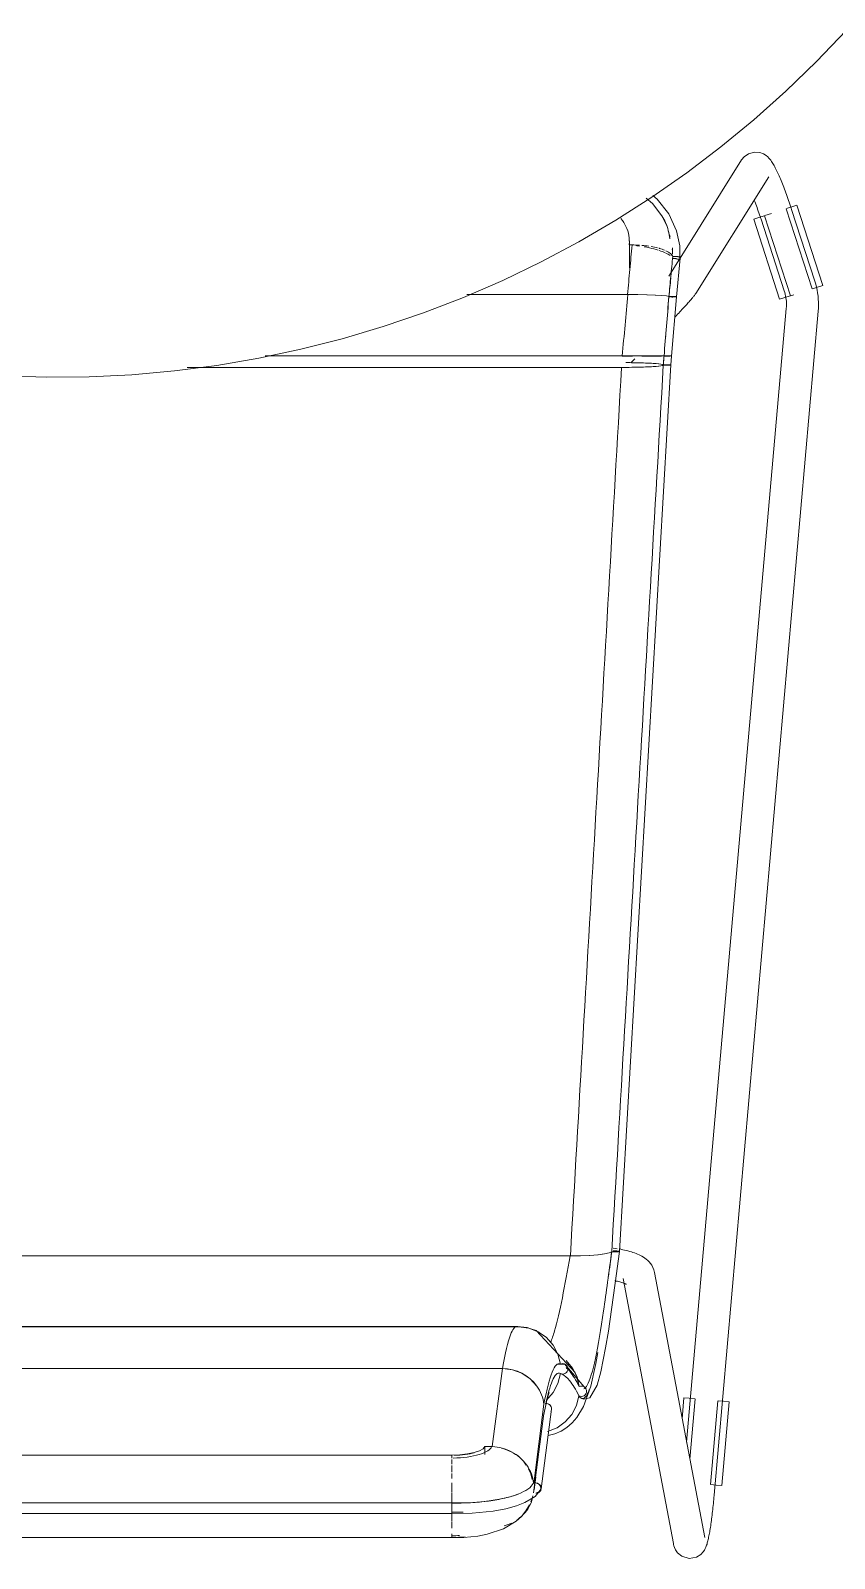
# Model space of a CAD drawing. Header units: millimetres. Extents: x 79795 to 317870, y -36033 to 97293.
# Drawn here: x 220544 to 220845, y 30910 to 31482 of the extents above; entities that cross this region are included whole.
import ezdxf

# ---------------------------------------------------------------- set-up
doc = ezdxf.new("R2010")
doc.units = ezdxf.units.MM
doc.header["$MEASUREMENT"] = 0
doc.layers.add('I-FURN', color=8, linetype='CONTINUOUS', lineweight=9)

msp = doc.modelspace()

# ---------------------------------------------------------------- linework, layer by layer
at = {"layer": 'I-FURN'}
for p, q in [((220837.99, 31470.03), (220849.03, 31481.61)), ((220826.5, 31458.9), (220837.99, 31470.03)), ((220814.57, 31448.24), (220826.5, 31458.9)), ((220802.22, 31438.07), (220814.57, 31448.24)), ((220789.48, 31428.39), (220802.22, 31438.07)), ((220809.97, 31433.16), (220786.94, 31396.4)), ((220810.86, 31434.29), (220809.97, 31433.16)), ((220810.86, 31434.29), (220812.59, 31435.51)), ((220812.59, 31435.51), (220814.82, 31436.1)), ((220814.82, 31436.1), (220816.8, 31435.92)), ((220816.8, 31435.92), (220818.18, 31435.4)), ((220818.18, 31435.4), (220819.09, 31434.84)), ((220819.09, 31434.84), (220819.72, 31434.32)), ((220819.72, 31434.32), (220820.18, 31433.85)), ((220820.18, 31433.85), (220820.55, 31433.43)), ((220820.55, 31433.43), (220820.86, 31433.02)), ((220820.86, 31433.02), (220821.14, 31432.63)), ((220821.14, 31432.63), (220821.4, 31432.25)), ((220821.4, 31432.25), (220821.64, 31431.85)), ((220821.64, 31431.85), (220821.88, 31431.45)), ((220821.88, 31431.45), (220822.11, 31431.04)), ((220776.36, 31419.24), (220789.48, 31428.39)), ((220792.83, 31383.21), (220820.14, 31426.79)), ((220822.11, 31431.04), (220822.34, 31430.62)), ((220822.34, 31430.62), (220822.56, 31430.18)), ((220822.56, 31430.18), (220822.79, 31429.72)), ((220822.79, 31429.72), (220823.02, 31429.25)), ((220823.02, 31429.25), (220823.26, 31428.76)), ((220823.26, 31428.76), (220823.49, 31428.25)), ((220823.49, 31428.25), (220823.73, 31427.72)), ((220823.73, 31427.72), (220823.97, 31427.18)), ((220823.97, 31427.18), (220824.21, 31426.61)), ((220824.21, 31426.61), (220824.46, 31426.03)), ((220824.46, 31426.03), (220824.7, 31425.44)), ((220824.7, 31425.44), (220824.95, 31424.83)), ((220776.72, 31419.79), (220778.34, 31418.49)), ((220824.95, 31424.83), (220825.2, 31424.2)), ((220825.2, 31424.2), (220825.46, 31423.56)), ((220825.46, 31423.56), (220825.71, 31422.91)), ((220825.71, 31422.91), (220825.96, 31422.24)), ((220825.96, 31422.24), (220826.22, 31421.57)), ((220826.22, 31421.57), (220826.47, 31420.88)), ((220826.47, 31420.88), (220826.73, 31420.18)), ((220826.73, 31420.18), (220826.98, 31419.47)), ((220762.88, 31410.62), (220776.36, 31419.24)), ((220774.26, 31418.79), (220776.61, 31416.83)), ((220776.61, 31416.83), (220780.11, 31412.25)), ((220778.34, 31418.49), (220782.68, 31412.96)), ((220814.77, 31417.91), (220815.01, 31417.29)), ((220815.01, 31417.29), (220815.24, 31416.65)), ((220815.24, 31416.65), (220815.48, 31416)), ((220815.48, 31416), (220815.71, 31415.35)), ((220815.71, 31415.35), (220815.95, 31414.68)), ((220815.95, 31414.68), (220816.18, 31414.01)), ((220816.18, 31414.01), (220816.42, 31413.33)), ((220826.61, 31414.89), (220836.3, 31384.88)), ((220826.73, 31414.93), (220828.7, 31415.57)), ((220826.98, 31419.47), (220827.24, 31418.76)), ((220827.24, 31418.76), (220827.49, 31418.03)), ((220827.49, 31418.03), (220827.74, 31417.31)), ((220827.74, 31417.31), (220827.99, 31416.57)), ((220827.99, 31416.57), (220828.23, 31415.84)), ((220828.23, 31415.84), (220828.48, 31415.1)), ((220828.48, 31415.1), (220828.63, 31414.64)), ((220837.34, 31387.83), (220828.63, 31414.64)), ((220828.7, 31415.57), (220830.65, 31416.2)), ((220830.65, 31416.2), (220840.34, 31386.19)), ((220749.07, 31402.54), (220762.88, 31410.62)), ((220780.11, 31412.25), (220782.02, 31408.57)), ((220782.68, 31412.96), (220785.58, 31406.65)), ((220814.5, 31410.98), (220816.45, 31411.61)), ((220814.5, 31410.98), (220824.19, 31380.97)), ((220816.42, 31413.33), (220816.65, 31412.64)), ((220816.45, 31411.61), (220818.42, 31412.25)), ((220816.65, 31412.64), (220816.88, 31411.95)), ((220816.88, 31411.95), (220817.11, 31411.26)), ((220817.11, 31411.26), (220817.22, 31410.93)), ((220817.22, 31410.93), (220825.93, 31384.12)), ((220828.23, 31382.28), (220818.54, 31412.29)), ((220821.12, 31413.12), (220818.64, 31412.32)), ((220734.95, 31395.02), (220749.07, 31402.54)), ((220767.94, 31392.81), (220767.94, 31402.57)), ((220785.58, 31406.65), (220786.8, 31401)), ((220767.89, 31401.32), (220768.93, 31401.32)), ((220786.8, 31401), (220786.88, 31395.54)), ((220720.53, 31388.07), (220734.95, 31395.02)), ((220786.7, 31396.03), (220782.66, 31389.58)), ((220785.58, 31381.94), (220787.01, 31396.43)), ((220705.86, 31381.71), (220720.53, 31388.07)), ((220838.39, 31385.56), (220836.42, 31384.92)), ((220837.36, 31387.78), (220837.34, 31387.83)), ((220837.68, 31386.69), (220837.36, 31387.78)), ((220837.97, 31385.58), (220837.68, 31386.69)), ((220838.21, 31384.46), (220837.97, 31385.58)), ((220840.34, 31386.19), (220838.39, 31385.56)), ((220690.94, 31375.93), (220705.86, 31381.71)), ((220767.23, 31382.77), (220707.12, 31382.77)), ((220707.12, 31382.77), (220767.23, 31382.77)), ((220771, 31382.75), (220767.23, 31382.77)), ((220767.35, 31382.77), (220771, 31382.75)), ((220774.53, 31382.67), (220771.09, 31382.75)), ((220771.09, 31382.74), (220774.53, 31382.67)), ((220777.63, 31382.56), (220774.53, 31382.67)), ((220774.6, 31382.67), (220777.67, 31382.56)), ((220780.11, 31382.41), (220777.63, 31382.56)), ((220777.67, 31382.56), (220780.11, 31382.41)), ((220781.84, 31382.23), (220780.11, 31382.41)), ((220780.13, 31382.4), (220781.84, 31382.23)), ((220782.73, 31382.03), (220781.84, 31382.23)), ((220781.85, 31382.23), (220782.73, 31382.03)), ((220783.2, 31382.04), (220782.73, 31382.03)), ((220782.73, 31382.03), (220783.2, 31382.04)), ((220783.22, 31381.84), (220782.74, 31381.85)), ((220782.75, 31381.85), (220783.22, 31381.84)), ((220783.7, 31382.05), (220783.2, 31382.04)), ((220783.2, 31382.04), (220783.7, 31382.05)), ((220784.19, 31382.04), (220783.7, 31382.05)), ((220783.7, 31382.05), (220784.19, 31382.04)), ((220784.2, 31381.84), (220783.71, 31381.84)), ((220783.72, 31381.84), (220784.21, 31381.84)), ((220783.76, 31359.74), (220785.58, 31381.94)), ((220784.65, 31382.03), (220784.19, 31382.04)), ((220784.19, 31382.04), (220784.64, 31382.03)), ((220784.66, 31381.85), (220784.2, 31381.84)), ((220784.21, 31381.84), (220784.66, 31381.85)), ((220784.64, 31382.03), (220785.03, 31382.01)), ((220785.03, 31382.01), (220784.65, 31382.03)), ((220784.66, 31381.85), (220785.04, 31381.87)), ((220785.04, 31381.87), (220784.66, 31381.85)), ((220785.33, 31381.99), (220785.03, 31382.01)), ((220785.03, 31382.01), (220785.32, 31381.99)), ((220785.04, 31381.87), (220785.33, 31381.89)), ((220785.33, 31381.89), (220785.04, 31381.87)), ((220785.52, 31381.97), (220785.33, 31381.99)), ((220785.33, 31381.89), (220785.52, 31381.92)), ((220785.52, 31381.92), (220785.33, 31381.89)), ((220785.51, 31381.97), (220785.58, 31381.94)), ((220785.58, 31381.94), (220785.52, 31381.97)), ((220785.52, 31381.92), (220785.58, 31381.94)), ((220785.58, 31381.94), (220785.52, 31381.92)), ((220790.01, 31379.76), (220789.71, 31379.42)), ((220790.3, 31380.08), (220790.01, 31379.76)), ((220790.57, 31380.39), (220790.3, 31380.08)), ((220790.83, 31380.68), (220790.57, 31380.39)), ((220791.07, 31380.96), (220790.83, 31380.68)), ((220791.3, 31381.23), (220791.07, 31380.96)), ((220791.52, 31381.48), (220791.3, 31381.23)), ((220791.72, 31381.72), (220791.52, 31381.48)), ((220791.91, 31381.95), (220791.72, 31381.72)), ((220792.09, 31382.18), (220791.91, 31381.95)), ((220792.26, 31382.4), (220792.09, 31382.18)), ((220792.43, 31382.63), (220792.26, 31382.4)), ((220792.62, 31382.88), (220792.43, 31382.63)), ((220792.83, 31383.21), (220792.62, 31382.88)), ((220826.14, 31381.6), (220824.19, 31380.97)), ((220825.93, 31384.12), (220826.12, 31383.49)), ((220826.12, 31383.49), (220826.29, 31382.85)), ((220828.11, 31382.24), (220826.14, 31381.6)), ((220826.29, 31382.85), (220826.43, 31382.2)), ((220826.43, 31382.2), (220826.54, 31381.55)), ((220826.54, 31381.55), (220826.63, 31380.89)), ((220826.63, 31380.89), (220826.69, 31380.23)), ((220826.69, 31380.23), (220826.73, 31379.57)), ((220829.49, 31382.69), (220828.33, 31382.31)), ((220838.41, 31383.34), (220838.21, 31384.46)), ((220838.56, 31382.21), (220838.41, 31383.34)), ((220838.66, 31381.07), (220838.56, 31382.21)), ((220838.72, 31379.93), (220838.66, 31381.07)), ((220838.74, 31378.79), (220838.72, 31379.93)), ((220675.8, 31370.76), (220690.94, 31375.93)), ((220785.55, 31374.9), (220785.11, 31374.43)), ((220785.99, 31375.36), (220785.55, 31374.9)), ((220786.41, 31375.82), (220785.99, 31375.36)), ((220786.82, 31376.26), (220786.41, 31375.82)), ((220787.23, 31376.7), (220786.82, 31376.26)), ((220787.62, 31377.12), (220787.23, 31376.7)), ((220788, 31377.54), (220787.62, 31377.12)), ((220788.37, 31377.94), (220788, 31377.54)), ((220788.72, 31378.33), (220788.37, 31377.94)), ((220789.06, 31378.71), (220788.72, 31378.33)), ((220789.39, 31379.07), (220789.06, 31378.71)), ((220826.67, 31377.56), (220789.38, 30953.06)), ((220789.71, 31379.42), (220789.39, 31379.07)), ((220799.68, 30933.19), (220838.62, 31376.51)), ((220826.68, 31377.59), (220826.67, 31377.56)), ((220826.72, 31378.25), (220826.68, 31377.59)), ((220826.74, 31378.91), (220826.72, 31378.25)), ((220826.73, 31379.57), (220826.74, 31378.91)), ((220838.63, 31376.51), (220838.7, 31377.65)), ((220838.7, 31377.65), (220838.74, 31378.79)), ((220660.46, 31366.2), (220675.8, 31370.76)), ((220644.96, 31362.25), (220660.46, 31366.2)), ((220613.54, 31356.24), (220629.31, 31358.93)), ((220629.31, 31358.93), (220644.96, 31362.25)), ((220631.65, 31359.81), (220765.29, 31359.81)), ((220765.29, 31359.81), (220631.65, 31359.81)), ((220765.29, 31359.81), (220769.08, 31359.8)), ((220769.08, 31359.8), (220765.29, 31359.81)), ((220769.08, 31359.68), (220765.3, 31359.68)), ((220765.3, 31359.68), (220769.08, 31359.68)), ((220768.82, 31357.25), (220766.57, 31357.27)), ((220768.52, 31357.13), (220769.99, 31358.66)), ((220772.37, 31357.17), (220768.82, 31357.25)), ((220769.08, 31359.8), (220772.64, 31359.8)), ((220772.65, 31359.8), (220769.08, 31359.8)), ((220775.49, 31357.05), (220772.37, 31357.17)), ((220775.76, 31359.69), (220772.64, 31359.69)), ((220772.64, 31359.69), (220775.77, 31359.69)), ((220772.65, 31359.8), (220775.78, 31359.79)), ((220775.78, 31359.79), (220772.65, 31359.8)), ((220777.99, 31356.88), (220775.49, 31357.05)), ((220778.26, 31359.71), (220775.76, 31359.69)), ((220775.77, 31359.69), (220778.27, 31359.71)), ((220775.78, 31359.79), (220778.28, 31359.78)), ((220778.28, 31359.78), (220775.78, 31359.79)), ((220779.74, 31356.69), (220777.99, 31356.88)), ((220780.01, 31359.72), (220778.26, 31359.71)), ((220778.27, 31359.71), (220780.02, 31359.72)), ((220778.28, 31359.78), (220780.03, 31359.76)), ((220780.03, 31359.76), (220778.28, 31359.78)), ((220780.03, 31359.76), (220780.92, 31359.75)), ((220780.92, 31359.75), (220780.03, 31359.76)), ((220781.38, 31359.73), (220780.91, 31359.73)), ((220780.91, 31359.73), (220781.38, 31359.73)), ((220780.92, 31359.75), (220781.39, 31359.75)), ((220781.39, 31359.75), (220780.92, 31359.75)), ((220781.88, 31359.73), (220781.38, 31359.73)), ((220781.38, 31359.73), (220781.88, 31359.73)), ((220781.39, 31359.75), (220781.88, 31359.75)), ((220781.89, 31359.75), (220781.39, 31359.75)), ((220781.88, 31359.75), (220782.37, 31359.75)), ((220782.37, 31359.73), (220781.88, 31359.73)), ((220781.88, 31359.73), (220782.37, 31359.73)), ((220782.38, 31359.75), (220781.89, 31359.75)), ((220782.37, 31359.75), (220782.82, 31359.75)), ((220782.82, 31359.73), (220782.37, 31359.73)), ((220782.37, 31359.73), (220782.82, 31359.73)), ((220782.83, 31359.75), (220782.38, 31359.75)), ((220782.82, 31359.75), (220783.21, 31359.75)), ((220783.2, 31359.74), (220782.82, 31359.73)), ((220782.82, 31359.73), (220783.2, 31359.74)), ((220783.21, 31359.75), (220782.83, 31359.75)), ((220783.21, 31359.75), (220783.5, 31359.75)), ((220783.5, 31359.75), (220783.21, 31359.75)), ((220783.75, 31359.74), (220783.49, 31356.38)), ((220783.75, 31359.74), (220783.68, 31359.74)), ((220783.69, 31359.74), (220783.75, 31359.74)), ((220783.69, 31359.74), (220783.76, 31359.74)), ((220783.76, 31359.74), (220783.69, 31359.74)), ((220533.77, 31352.31), (220549.76, 31351.82)), ((220549.76, 31351.82), (220565.76, 31351.96)), ((220565.76, 31351.96), (220581.74, 31352.75)), ((220581.74, 31352.75), (220597.67, 31354.18)), ((220597.67, 31354.18), (220613.54, 31356.24)), ((220602.43, 31355.49), (220765.03, 31355.49)), ((220765.03, 31355.49), (220602.43, 31355.49)), ((220764.19, 31024.47), (220783.48, 31356.38)), ((220765.03, 31355.49), (220768.81, 31355.52)), ((220768.81, 31355.52), (220772.38, 31355.59)), ((220772.38, 31355.59), (220775.51, 31355.72)), ((220775.51, 31355.72), (220778.01, 31355.88)), ((220778.01, 31355.88), (220779.76, 31356.07)), ((220780.64, 31356.48), (220779.74, 31356.69)), ((220779.76, 31356.07), (220780.65, 31356.28)), ((220781.11, 31356.49), (220780.64, 31356.48)), ((220780.65, 31356.28), (220781.12, 31356.27)), ((220781.6, 31356.49), (220781.11, 31356.49)), ((220781.12, 31356.27), (220781.61, 31356.27)), ((220782.09, 31356.49), (220781.6, 31356.49)), ((220781.61, 31356.27), (220782.1, 31356.28)), ((220782.55, 31356.48), (220782.09, 31356.49)), ((220782.1, 31356.28), (220782.55, 31356.29)), ((220782.93, 31356.46), (220782.55, 31356.48)), ((220782.55, 31356.29), (220782.93, 31356.31)), ((220783.22, 31356.44), (220782.93, 31356.46)), ((220782.93, 31356.31), (220783.23, 31356.33)), ((220783.41, 31356.41), (220783.22, 31356.44)), ((220783.23, 31356.33), (220783.42, 31356.35)), ((220783.48, 31356.38), (220783.41, 31356.41)), ((220783.42, 31356.35), (220783.48, 31356.38)), ((220762.67, 31025.61), (220761.94, 31025.7)), ((220763.38, 31025.5), (220762.67, 31025.61)), ((220764.78, 31025.26), (220764.09, 31025.38)), ((220765.46, 31025.12), (220764.78, 31025.26)), ((220766.13, 31024.98), (220765.46, 31025.12)), ((220766.79, 31024.83), (220766.13, 31024.98)), ((220362.38, 31022.76), (220745.78, 31022.76)), ((220745.78, 31022.76), (220362.38, 31022.76)), ((220745.78, 31022.76), (220749.54, 31022.81)), ((220749.55, 31022.81), (220745.85, 31022.76)), ((220749.54, 31022.81), (220753.08, 31022.97)), ((220753.08, 31022.97), (220749.61, 31022.82)), ((220753.08, 31022.97), (220756.18, 31023.21)), ((220756.18, 31023.21), (220753.13, 31022.97)), ((220756.18, 31023.21), (220758.68, 31023.52)), ((220758.68, 31023.52), (220756.21, 31023.21)), ((220758.68, 31023.52), (220760.42, 31023.88)), ((220760.42, 31023.88), (220758.69, 31023.52)), ((220760.42, 31023.88), (220761.33, 31024.28)), ((220761.33, 31024.28), (220760.42, 31023.88)), ((220761.33, 31024.28), (220761.8, 31024.27)), ((220761.8, 31024.27), (220761.33, 31024.28)), ((220761.8, 31024.27), (220762.29, 31024.26)), ((220762.3, 31024.26), (220761.8, 31024.27)), ((220762.33, 31024.69), (220761.83, 31024.68)), ((220761.84, 31024.68), (220762.34, 31024.69)), ((220762.29, 31024.26), (220762.79, 31024.27)), ((220762.79, 31024.27), (220762.3, 31024.26)), ((220762.82, 31024.68), (220762.33, 31024.69)), ((220762.34, 31024.69), (220762.83, 31024.68)), ((220764.19, 31024.47), (220762.64, 31012.62)), ((220762.79, 31024.27), (220763.24, 31024.29)), ((220763.24, 31024.29), (220762.79, 31024.27)), ((220763.27, 31024.66), (220762.82, 31024.68)), ((220762.83, 31024.68), (220763.28, 31024.66)), ((220763.24, 31024.29), (220763.63, 31024.33)), ((220763.63, 31024.33), (220763.24, 31024.29)), ((220763.65, 31024.62), (220763.27, 31024.66)), ((220763.28, 31024.66), (220763.66, 31024.62)), ((220763.63, 31024.33), (220763.92, 31024.37)), ((220763.93, 31024.37), (220763.63, 31024.33)), ((220763.94, 31024.58), (220763.65, 31024.62)), ((220763.66, 31024.62), (220763.95, 31024.58)), ((220763.92, 31024.37), (220764.12, 31024.42)), ((220764.12, 31024.42), (220763.93, 31024.37)), ((220764.13, 31024.53), (220763.94, 31024.58)), ((220763.95, 31024.58), (220764.13, 31024.53)), ((220764.12, 31024.42), (220764.19, 31024.47)), ((220764.19, 31024.47), (220764.12, 31024.42)), ((220764.19, 31024.47), (220764.13, 31024.53)), ((220764.13, 31024.53), (220764.19, 31024.47)), ((220767.43, 31024.66), (220766.79, 31024.83)), ((220768.06, 31024.49), (220767.43, 31024.66)), ((220768.68, 31024.31), (220768.06, 31024.49)), ((220769.28, 31024.11), (220768.68, 31024.31)), ((220769.87, 31023.91), (220769.28, 31024.11)), ((220770.45, 31023.69), (220769.87, 31023.91)), ((220771.02, 31023.45), (220770.45, 31023.69)), ((220771.58, 31023.2), (220771.02, 31023.45)), ((220772.14, 31022.93), (220771.58, 31023.2)), ((220772.67, 31022.64), (220772.14, 31022.93)), ((220773.21, 31022.32), (220772.67, 31022.64)), ((220773.75, 31021.96), (220773.21, 31022.32)), ((220774.28, 31021.56), (220773.75, 31021.96)), ((220774.81, 31021.1), (220774.28, 31021.56)), ((220775.33, 31020.58), (220774.81, 31021.1)), ((220775.84, 31019.99), (220775.33, 31020.58)), ((220776.32, 31019.3), (220775.84, 31019.99)), ((220776.76, 31018.51), (220776.32, 31019.3)), ((220763.04, 31013.37), (220762.55, 31013.46)), ((220765.59, 31014.39), (220784.41, 30915.1)), ((220777.13, 31017.61), (220776.76, 31018.51)), ((220777.38, 31016.63), (220777.13, 31017.61)), ((220796.2, 30917.34), (220777.38, 31016.63)), ((220762.64, 31012.62), (220761.28, 31002.69)), ((220763.51, 31013.27), (220763.04, 31013.37)), ((220763.96, 31013.16), (220763.51, 31013.27)), ((220764.38, 31013.06), (220763.96, 31013.16)), ((220764.78, 31012.95), (220764.38, 31013.06)), ((220765.14, 31012.84), (220764.78, 31012.95)), ((220765.48, 31012.73), (220765.14, 31012.84)), ((220765.78, 31012.63), (220765.48, 31012.73)), ((220766.05, 31012.53), (220765.78, 31012.63)), ((220766.28, 31012.43), (220766.05, 31012.53)), ((220766.48, 31012.34), (220766.28, 31012.43)), ((220766.63, 31012.27), (220766.48, 31012.34)), ((220766.72, 31012.22), (220766.63, 31012.27)), ((220766.79, 31012.18), (220766.72, 31012.22)), ((220766.81, 31012.16), (220766.79, 31012.18)), ((220761.28, 31002.69), (220760.1, 30994.67)), ((220725.93, 30996.41), (220421.13, 30996.41)), ((220729.68, 30995.96), (220725.93, 30996.41)), ((220381.68, 30996.25), (220726.47, 30996.25)), ((220726.47, 30996.25), (220381.68, 30996.25)), ((220726.47, 30996.25), (220730.26, 30995.78)), ((220730.26, 30995.78), (220726.47, 30996.25)), ((220734.14, 30994.24), (220729.68, 30995.96)), ((220730.26, 30995.78), (220733.83, 30994.41)), ((220733.83, 30994.42), (220730.26, 30995.78)), ((220733.04, 30994.84), (220731.12, 30995.54)), ((220747.64, 30979.14), (220733.04, 30994.84)), ((220736.97, 30992.25), (220733.83, 30994.42)), ((220733.83, 30994.41), (220736.96, 30992.24)), ((220736.96, 30992.24), (220739.47, 30989.37)), ((220739.47, 30989.37), (220736.97, 30992.25)), ((220760.1, 30994.67), (220759.06, 30988.35)), ((220739.47, 30989.37), (220741.22, 30985.98)), ((220741.23, 30985.98), (220739.47, 30989.37)), ((220742.12, 30982.26), (220741.23, 30985.98)), ((220755.35, 30982.49), (220756.08, 30986.56)), ((220759.06, 30988.35), (220757.26, 30979.33)), ((220387.72, 30980.66), (220720.43, 30980.66)), ((220720.43, 30980.66), (220387.72, 30980.66)), ((220720.43, 30980.66), (220716.57, 30951.38)), ((220724.2, 30980.18), (220720.43, 30980.66)), ((220727.75, 30978.86), (220724.2, 30980.18)), ((220743.93, 30982.23), (220741.05, 30982.28)), ((220742.59, 30982.43), (220742.12, 30982.26)), ((220742.12, 30982.26), (220742.59, 30982.42)), ((220742.59, 30982.42), (220743.08, 30982.46)), ((220743.09, 30982.46), (220742.59, 30982.43)), ((220743.08, 30982.46), (220743.58, 30982.38)), ((220743.58, 30982.38), (220743.09, 30982.46)), ((220743.58, 30982.38), (220744.03, 30982.18)), ((220744.03, 30982.18), (220743.58, 30982.38)), ((220751.76, 30972.94), (220743.63, 30982.36)), ((220744.03, 30982.18), (220744.41, 30981.86)), ((220744.41, 30981.86), (220744.03, 30982.18)), ((220744.41, 30979.16), (220744.03, 30978.84)), ((220744.03, 30978.84), (220744.41, 30979.15)), ((220744.3, 30983.65), (220746.69, 30980.81)), ((220746.71, 30980.81), (220744.3, 30983.65)), ((220744.41, 30981.86), (220744.7, 30981.46)), ((220744.71, 30981.46), (220744.41, 30981.86)), ((220744.7, 30979.56), (220744.41, 30979.16)), ((220744.41, 30979.15), (220744.71, 30979.56)), ((220744.7, 30981.46), (220744.89, 30981)), ((220744.89, 30980.02), (220744.7, 30979.56)), ((220744.9, 30981), (220744.71, 30981.46)), ((220744.71, 30979.56), (220744.9, 30980.02)), ((220744.89, 30981), (220744.96, 30980.51)), ((220744.96, 30980.51), (220744.89, 30980.02)), ((220744.96, 30980.51), (220744.9, 30981)), ((220744.9, 30980.02), (220744.96, 30980.51)), ((220746.69, 30980.81), (220748.34, 30977.49)), ((220748.35, 30977.49), (220746.71, 30980.81)), ((220753.46, 30973.97), (220755.35, 30982.49)), ((220757.26, 30979.33), (220755.86, 30974.34)), ((220730.86, 30976.78), (220727.75, 30978.86)), ((220733.35, 30974.04), (220730.86, 30976.78)), ((220739.47, 30971.65), (220741.23, 30975.04)), ((220741.23, 30975.04), (220742.12, 30978.76)), ((220742.59, 30978.6), (220742.12, 30978.76)), ((220742.12, 30978.76), (220742.59, 30978.59)), ((220742.8, 30978.47), (220742.37, 30978.65)), ((220743.08, 30978.56), (220742.59, 30978.6)), ((220742.59, 30978.59), (220743.09, 30978.56)), ((220743.58, 30978.64), (220743.08, 30978.56)), ((220743.09, 30978.56), (220743.58, 30978.64)), ((220744.03, 30978.84), (220743.58, 30978.64)), ((220743.58, 30978.64), (220744.03, 30978.84)), ((220748.34, 30977.49), (220749.13, 30973.87)), ((220749.13, 30973.87), (220748.35, 30977.49)), ((220749.6, 30974.03), (220749.13, 30973.87)), ((220749.13, 30973.87), (220749.6, 30974.02)), ((220749.6, 30974.02), (220750.1, 30974.05)), ((220750.1, 30974.05), (220749.6, 30974.03)), ((220750.1, 30974.05), (220750.59, 30973.96)), ((220750.6, 30973.96), (220750.1, 30974.05)), ((220750.59, 30973.96), (220751.04, 30973.75)), ((220751.05, 30973.76), (220750.6, 30973.96)), ((220750.79, 30966.35), (220753.46, 30973.97)), ((220751.04, 30973.75), (220751.42, 30973.44)), ((220751.42, 30973.44), (220751.05, 30973.76)), ((220751.42, 30973.44), (220751.71, 30973.03)), ((220751.71, 30973.04), (220751.42, 30973.44)), ((220755.86, 30974.34), (220753.09, 30969.7)), ((220737.21, 30969.24), (220735.83, 30962.95)), ((220736.97, 30968.77), (220739.47, 30971.65)), ((220737.97, 30971.68), (220737.21, 30969.24)), ((220748.17, 30966.76), (220749.08, 30970.39)), ((220749.55, 30970.22), (220749.08, 30970.39)), ((220749.08, 30970.39), (220749.55, 30970.22)), ((220750.05, 30970.18), (220749.55, 30970.22)), ((220749.55, 30970.22), (220750.05, 30970.18)), ((220750.9, 30969.17), (220749.99, 30969.46)), ((220750.54, 30970.26), (220750.05, 30970.18)), ((220750.05, 30970.18), (220750.54, 30970.25)), ((220750.99, 30970.45), (220750.54, 30970.26)), ((220750.54, 30970.25), (220751, 30970.45)), ((220753.09, 30969.7), (220750.9, 30969.17)), ((220751.38, 30970.76), (220750.99, 30970.45)), ((220751, 30970.45), (220751.39, 30970.76)), ((220751.68, 30971.15), (220751.38, 30970.76)), ((220751.39, 30970.76), (220751.69, 30971.15)), ((220751.6, 30973.22), (220751.73, 30973)), ((220751.88, 30971.61), (220751.68, 30971.15)), ((220751.69, 30971.15), (220751.88, 30971.6)), ((220751.9, 30972.58), (220751.71, 30973.04)), ((220751.71, 30973.03), (220751.89, 30972.58)), ((220751.95, 30972.09), (220751.88, 30971.61)), ((220751.88, 30971.6), (220751.95, 30972.09)), ((220751.89, 30972.58), (220751.95, 30972.09)), ((220751.95, 30972.09), (220751.9, 30972.58)), ((220788.34, 30969.69), (220787.65, 30961.79)), ((220788.34, 30969.69), (220790.38, 30969.51)), ((220790.38, 30969.51), (220792.45, 30969.33)), ((220790.59, 30946.71), (220792.57, 30969.32)), ((220801.02, 30968.57), (220798.26, 30937.16)), ((220801.14, 30968.56), (220803.21, 30968.38)), ((220805.25, 30968.2), (220802.49, 30936.79)), ((220803.21, 30968.38), (220805.25, 30968.2)), ((220735.96, 30963.73), (220732.11, 30934.04)), ((220735.98, 30967.28), (220732.14, 30937.58)), ((220738.81, 30965.37), (220734.95, 30935.6)), ((220736.95, 30967.47), (220736.45, 30967.43)), ((220737.44, 30967.39), (220736.95, 30967.47)), ((220737.89, 30967.2), (220737.44, 30967.39)), ((220738.27, 30966.9), (220737.89, 30967.2)), ((220738.57, 30966.52), (220738.27, 30966.9)), ((220738.76, 30966.07), (220738.57, 30966.52)), ((220738.57, 30964.7), (220738.76, 30965.14)), ((220738.82, 30965.61), (220738.76, 30966.07)), ((220738.76, 30965.14), (220738.82, 30965.61)), ((220743.95, 30960.61), (220746.43, 30963.44)), ((220746.43, 30963.44), (220748.17, 30966.76)), ((220746.54, 30960.27), (220748.28, 30962.23)), ((220748.28, 30962.23), (220750.79, 30966.35)), ((220737.36, 30957.03), (220740.87, 30958.44)), ((220740, 30956.18), (220742.37, 30957.21)), ((220740.87, 30958.44), (220743.95, 30960.61)), ((220742.37, 30957.21), (220744.57, 30958.59)), ((220744.57, 30958.59), (220746.54, 30960.27)), ((220713.22, 30950.59), (220711.87, 30949.8)), ((220713.86, 30951.45), (220713.22, 30950.59)), ((220713.86, 30948.44), (220713.86, 30951.45)), ((220716.57, 30951.38), (220713.86, 30951.45)), ((220737.5, 30955.52), (220740, 30956.18)), ((220701.5, 30948.19), (220406.65, 30948.19)), ((220406.65, 30948.13), (220701.5, 30948.13)), ((220704.54, 30948.3), (220701.5, 30948.19)), ((220701.5, 30946.6), (220701.5, 30944.86)), ((220707.39, 30948.62), (220704.54, 30948.3)), ((220709.88, 30949.13), (220707.39, 30948.62)), ((220711.87, 30949.8), (220709.88, 30949.13)), ((220701.5, 30944.28), (220701.5, 30941.81)), ((220701.5, 30941.29), (220701.5, 30939.45)), ((220732.89, 30940), (220732.27, 30935.23)), ((220701.5, 30937.82), (220701.5, 30934.27)), ((220701.5, 30930.26), (220701.5, 30934.07)), ((220701.5, 30934.07), (220701.5, 30930.26)), ((220722.83, 30932.49), (220725.66, 30933.36)), ((220725.66, 30933.36), (220726.17, 30933.55)), ((220734.6, 30935.1), (220732.7, 30932.71)), ((220800.45, 30936.97), (220798.38, 30937.15)), ((220802.49, 30936.79), (220800.45, 30936.97)), ((220701.5, 30930.29), (220406.65, 30930.29)), ((220701.5, 30930.29), (220707.91, 30930.37)), ((220701.5, 30930.18), (220701.5, 30930.28)), ((220701.5, 30930.28), (220701.5, 30926.33)), ((220701.5, 30929.95), (220701.5, 30930.18)), ((220701.5, 30929.62), (220701.5, 30929.95)), ((220701.5, 30929.2), (220701.5, 30929.62)), ((220701.5, 30928.73), (220701.5, 30929.2)), ((220701.5, 30928.23), (220701.5, 30928.73)), ((220701.5, 30927.74), (220701.5, 30928.23)), ((220701.5, 30927.29), (220701.5, 30927.74)), ((220707.91, 30930.37), (220713.9, 30930.85)), ((220713.9, 30930.85), (220719.34, 30931.68)), ((220721.67, 30928.14), (220716.95, 30927.27)), ((220719.34, 30931.68), (220722.83, 30932.49)), ((220725.71, 30929.22), (220721.67, 30928.14)), ((220728.88, 30930.41), (220725.71, 30929.22)), ((220732.7, 30932.71), (220728.88, 30930.41)), ((220730.57, 30929.6), (220729.24, 30927.34)), ((220799.06, 30927.12), (220799.15, 30927.83)), ((220799.15, 30927.83), (220799.23, 30928.56)), ((220799.23, 30928.56), (220799.3, 30929.29)), ((220799.3, 30929.29), (220799.38, 30930.03)), ((220799.38, 30930.03), (220799.45, 30930.78)), ((220799.45, 30930.78), (220799.53, 30931.52)), ((220799.53, 30931.52), (220799.6, 30932.27)), ((220799.6, 30932.27), (220799.66, 30933.03)), ((220799.66, 30933.03), (220799.68, 30933.19)), ((220406.65, 30926.33), (220701.5, 30926.33)), ((220701.5, 30926.9), (220701.5, 30927.29)), ((220701.5, 30926.59), (220701.5, 30926.9)), ((220701.5, 30926.39), (220701.5, 30926.59)), ((220701.5, 30923.54), (220701.5, 30926.57)), ((220701.5, 30926.57), (220701.5, 30923.56)), ((220709.06, 30926.47), (220701.5, 30926.33)), ((220701.5, 30926.33), (220701.5, 30926.39)), ((220701.5, 30923.39), (220701.5, 30920.81)), ((220716.95, 30927.27), (220709.06, 30926.47)), ((220725.59, 30923.43), (220720.88, 30920.56)), ((220727.57, 30925.27), (220725.59, 30923.43)), ((220729.24, 30927.34), (220727.57, 30925.27)), ((220798.37, 30921.78), (220798.46, 30922.4)), ((220798.46, 30922.4), (220798.55, 30923.03)), ((220798.55, 30923.03), (220798.64, 30923.68)), ((220798.64, 30923.68), (220798.72, 30924.34)), ((220798.72, 30924.34), (220798.81, 30925.02)), ((220798.81, 30925.02), (220798.9, 30925.71)), ((220798.9, 30925.71), (220798.98, 30926.41)), ((220798.98, 30926.41), (220799.06, 30927.12)), ((220406.65, 30917.29), (220701.5, 30917.29)), ((220701.5, 30918.78), (220701.5, 30917.31)), ((220701.5, 30917.29), (220701.5, 30917.46)), ((220706.02, 30917.37), (220701.5, 30917.29)), ((220711.23, 30917.89), (220706.02, 30917.37)), ((220714.73, 30918.54), (220711.23, 30917.89)), ((220720.88, 30920.56), (220714.73, 30918.54)), ((220797.33, 30916.12), (220797.43, 30916.55)), ((220797.43, 30916.55), (220797.52, 30916.99)), ((220797.52, 30916.99), (220797.62, 30917.45)), ((220797.62, 30917.45), (220797.72, 30917.93)), ((220797.72, 30917.93), (220797.81, 30918.42)), ((220797.81, 30918.42), (220797.91, 30918.94)), ((220797.91, 30918.94), (220798, 30919.47)), ((220798, 30919.47), (220798.09, 30920.02)), ((220798.09, 30920.02), (220798.18, 30920.59)), ((220798.18, 30920.59), (220798.28, 30921.18)), ((220798.28, 30921.18), (220798.37, 30921.78)), ((220784.5, 30914.68), (220784.41, 30915.1)), ((220784.63, 30914.17), (220784.5, 30914.68)), ((220784.85, 30913.55), (220784.63, 30914.17)), ((220785.22, 30912.75), (220784.85, 30913.55)), ((220785.97, 30911.67), (220785.22, 30912.75)), ((220787.55, 30910.34), (220785.97, 30911.67)), ((220793.06, 30909.99), (220794.71, 30911.03)), ((220794.71, 30911.03), (220795.57, 30911.94)), ((220795.57, 30911.94), (220796.04, 30912.64)), ((220796.04, 30912.64), (220796.35, 30913.2)), ((220796.35, 30913.2), (220796.56, 30913.68)), ((220796.56, 30913.68), (220796.73, 30914.11)), ((220796.73, 30914.11), (220796.87, 30914.51)), ((220796.87, 30914.51), (220797, 30914.91)), ((220797, 30914.91), (220797.11, 30915.3)), ((220797.11, 30915.3), (220797.22, 30915.71)), ((220797.22, 30915.71), (220797.33, 30916.12)), ((220787.55, 30910.34), (220790.3, 30909.51)), ((220790.3, 30909.51), (220793.06, 30909.99))]:
    msp.add_line(p, q, dxfattribs=at)
for centre, major_axis, ratio, start_param, end_param in [((220720.3, 30965.59), (15.78, 0), 0.955139, 0.595876, 1.562553), ((220720.3, 30965.59), (15.78, 0), 0.955139, 0.354206, 0.595753), ((220720.3, 30965.59), (15.78, 0), 0.955139, 0.112537, 0.354036), ((220736.86, 30965.6), (1.96, 0), 0.955139, 5.775592, 8.064923), ((220701.5, 30933.04), (0, 15.75), 0.000004, 5.8107, 5.99294), ((220701.5, 30921.57), (12.4, 0), 0.287441, 4.712389, 4.950404)]:
    msp.add_ellipse(centre, major_axis=major_axis, ratio=ratio, start_param=start_param, end_param=end_param, dxfattribs=at)
for points, knots in [([(220764.78, 31411.22), (220765.54, 31410.31), (220767.47, 31407.31), (220768.1, 31403.71), (220767.89, 31401.32)], [0.5, 0.5, 0.5, 0.5, 0.6666667, 1, 1, 1, 1]), ([(220780.1, 31412.23), (220780.61, 31411.41), (220782.2, 31408.69), (220782.79, 31405.7), (220783.08, 31403.6)], [-0.4024189, -0.4024189, -0.4024189, -0.4024189, -0.3333333, -0.1789981, -0.1789981, -0.1789981, -0.1789981]), ([(220778.72, 31399.41), (220777.72, 31399.72), (220776.02, 31400.15), (220774.15, 31400.54), (220773.47, 31400.66)], [-0.5, -0.5, -0.5, -0.5, -0.3333333, -0.2414396, -0.2414396, -0.2414396, -0.2414396]), ([(220778.92, 31400.12), (220779.01, 31400.09), (220779.84, 31399.86), (220780.56, 31399.6), (220781.15, 31399.36)], [0.4836283, 0.4836283, 0.4836283, 0.4836283, 0.5, 0.6317809, 0.6317809, 0.6317809, 0.6317809]), ([(220784.17, 31396.99), (220784.31, 31397.01), (220784.6, 31397.04), (220785.02, 31397.06), (220785.39, 31397.05), (220785.69, 31397.02), (220785.96, 31396.99), (220786.21, 31396.94), (220786.43, 31396.88), (220786.62, 31396.81), (220786.82, 31396.71), (220786.92, 31396.63), (220786.96, 31396.58)], [0, 0, 0, 0, 0.0555556, 0.1111111, 0.1666667, 0.1944444, 0.2222222, 0.2777778, 0.3055556, 0.3333333, 0.3888889, 0.4444444, 0.4444444, 0.4444444, 0.4444444]), ([(220766.57, 31357.27), (220768.59, 31357.26), (220771.82, 31357.2), (220775.61, 31357.05), (220778.96, 31356.83), (220780.35, 31356.63), (220780.64, 31356.48)], [-0.9335619, -0.9335619, -0.9335619, -0.9335619, -0.6666667, -0.5, -0.3333333, 0, 0, 0, 0]), ([(220780.65, 31356.28), (220780.37, 31356.14), (220778.98, 31355.93), (220775.62, 31355.71), (220772.45, 31355.58), (220768.85, 31355.51), (220766.3, 31355.49), (220765.03, 31355.49)], [-1, -1, -1, -1, -0.666667, -0.5, -0.333333, -0.166667, 0, 0, 0, 0]), ([(220783.49, 31356.38), (220783.48, 31356.36), (220783.35, 31356.34), (220782.95, 31356.3), (220782.57, 31356.29), (220782.11, 31356.28), (220781.62, 31356.27), (220781.11, 31356.27), (220780.8, 31356.28), (220780.65, 31356.28)], [-0.498493, -0.498493, -0.498493, -0.498493, -0.375, -0.3125, -0.25, -0.1875, -0.125, -0.0625, 0, 0, 0, 0]), ([(220745.78, 31022.76), (220744.8, 31017.37), (220742.86, 31006.59), (220740.42, 30995.87), (220738.96, 30991.63), (220738.48, 30990.48)], [0, 0, 0, 0, 0.25, 0.5, 0.625, 0.625, 0.625, 0.625]), ([(220750.96, 30972.99), (220751.37, 30973.19), (220752.79, 30974.78), (220755.23, 30983.08), (220758.28, 31001.52), (220760.31, 31016.73), (220761.33, 31024.28)], [0.1500588, 0.1500588, 0.1500588, 0.1500588, 0.25, 0.5, 0.75, 1, 1, 1, 1]), ([(220725.93, 30996.41), (220725.1, 30996.41), (220723.27, 30994.02), (220721.44, 30986.38), (220720.43, 30980.66)], [0.0892846, 0.0892846, 0.0892846, 0.0892846, 0.5, 1, 1, 1, 1]), ([(220736.67, 30967.37), (220737.46, 30971.09), (220739.28, 30977.57), (220741.1, 30979.3), (220742.12, 30978.76)], [0.1122148, 0.1122148, 0.1122148, 0.1122148, 0.5, 1, 1, 1, 1]), ([(220744.25, 30981), (220744.71, 30980.61), (220746.33, 30978.94), (220747.96, 30976.28), (220749.13, 30973.87)], [0.303693, 0.303693, 0.303693, 0.303693, 0.5, 1, 1, 1, 1]), ([(220742.8, 30978.47), (220743.73, 30978), (220745.82, 30976.22), (220747.92, 30972.79), (220749.08, 30970.39)], [0.0974621, 0.0974621, 0.0974621, 0.0974621, 0.5, 1, 1, 1, 1]), ([(220749.08, 30970.39), (220750.1, 30968.83), (220751.38, 30969.06), (220752.67, 30972.09), (220752.93, 30972.81)], [0, 0, 0, 0, 0.25, 0.3133981, 0.3133981, 0.3133981, 0.3133981]), ([(220716.32, 30951.37), (220716.07, 30950.25), (220712.77, 30948.14), (220705.63, 30947.17), (220702.03, 30947.07)], [-1, -1, -1, -1, -0.5, -0.0233456, -0.0233456, -0.0233456, -0.0233456]), ([(220720.1, 30950.83), (220721.34, 30950.5), (220724.86, 30949.07), (220728.17, 30946.61), (220729.3, 30944.46)], [-0.8333333, -0.8333333, -0.8333333, -0.8333333, -0.6666667, -0.3333333, -0.3333333, -0.3333333, -0.3333333]), ([(220732.99, 30933.99), (220733.13, 30933.99), (220733.36, 30934.01), (220733.65, 30934.08), (220733.91, 30934.17), (220734.23, 30934.36), (220734.55, 30934.65), (220734.78, 30935), (220734.92, 30935.35), (220734.97, 30935.66), (220734.97, 30935.94), (220734.94, 30936.2), (220734.86, 30936.45), (220734.75, 30936.71), (220734.56, 30937.02), (220734.23, 30937.34), (220733.84, 30937.58), (220733.48, 30937.69), (220733.11, 30937.77), (220732.67, 30937.76), (220732.31, 30937.65), (220732.14, 30937.58)], [0.1111111, 0.1111111, 0.1111111, 0.1111111, 0.1666667, 0.1944444, 0.2222222, 0.2777778, 0.3333333, 0.3888889, 0.4444444, 0.4791667, 0.5138889, 0.5486111, 0.5833333, 0.6180556, 0.6527778, 0.7222222, 0.7916667, 0.8263889, 0.8611111, 0.9305556, 1, 1, 1, 1]), ([(220733.39, 30937.67), (220733.5, 30937.63), (220733.74, 30937.53), (220734.15, 30937.25), (220734.6, 30936.71), (220734.86, 30935.84), (220734.63, 30935.05), (220734.23, 30934.54), (220733.85, 30934.25), (220733.39, 30934.06), (220733.06, 30934.02), (220732.9, 30934.01)], [-0.8125, -0.8125, -0.8125, -0.8125, -0.765625, -0.71875, -0.625, -0.5, -0.375, -0.3125, -0.25, -0.1875, -0.125, -0.125, -0.125, -0.125]), ([(220725.85, 30923.91), (220726.25, 30924.18), (220727.63, 30925.22), (220729.63, 30927.39), (220731.24, 30930.23), (220731.71, 30932.18), (220731.87, 30932.94)], [0.434972, 0.434972, 0.434972, 0.434972, 0.5, 0.6666667, 0.8333333, 0.9407177, 0.9407177, 0.9407177, 0.9407177])]:
    msp.add_open_spline(points, degree=3, knots=knots, dxfattribs=at)
for points in [[(220767.94, 31402.84), (220767.95, 31402.34), (220767.93, 31401.83), (220767.89, 31401.32)], [(220783.2, 31404.24), (220783, 31404.96), (220782.77, 31405.68), (220782.5, 31406.39)], [(220767.23, 31382.77), (220767.54, 31385.91), (220768.13, 31392.16), (220768.67, 31398.3), (220768.93, 31401.32)], [(220768.93, 31401.32), (220769.89, 31401.32), (220770.82, 31401.28), (220771.73, 31401.23)], [(220771.77, 31400.91), (220771.3, 31400.97), (220770.82, 31401.03), (220770.34, 31401.08)], [(220772.65, 31401.16), (220773.55, 31401.08), (220774.44, 31400.98), (220775.29, 31400.86)], [(220776.14, 31400.72), (220776.98, 31400.58), (220777.79, 31400.41), (220778.52, 31400.23)], [(220781.34, 31398.42), (220780.71, 31398.71), (220779.96, 31398.99), (220779.14, 31399.25)], [(220783.16, 31397.34), (220782.75, 31397.67), (220782.23, 31397.99), (220781.59, 31398.3)], [(220781.62, 31399.16), (220782.32, 31398.83), (220783.46, 31398.13), (220784.02, 31397.38), (220784.17, 31396.99)], [(220782.73, 31382.03), (220782.97, 31384.56), (220783.45, 31389.6), (220783.93, 31394.55), (220784.17, 31396.99)], [(220784.13, 31397.82), (220784.12, 31398.47), (220784.08, 31399.12), (220784.02, 31399.77)], [(220784.06, 31400.23), (220784.1, 31399.66), (220784.11, 31399.09), (220784.1, 31398.52)], [(220786.82, 31395.69), (220786.78, 31395.73), (220786.66, 31395.82), (220786.36, 31395.96), (220785.98, 31396.07), (220785.52, 31396.17), (220785.03, 31396.23), (220784.53, 31396.27), (220784.22, 31396.26), (220784.07, 31396.26)], [(220782.75, 31381.85), (220782.98, 31384.22), (220783.22, 31386.59), (220783.45, 31388.93)], [(220767.35, 31382.77), (220767.01, 31378.95), (220766.67, 31375.13), (220766.32, 31371.3)], [(220782.73, 31382.03), (220782.43, 31378.33), (220781.82, 31370.9), (220781.22, 31363.47), (220780.92, 31359.75)], [(220782.74, 31381.85), (220782.44, 31378.2), (220782.14, 31374.55), (220781.84, 31370.9)], [(220766.32, 31371.3), (220765.98, 31367.47), (220765.64, 31363.64), (220765.29, 31359.81)], [(220781.54, 31367.29), (220781.5, 31366.88), (220781.47, 31366.47), (220781.43, 31366.06)], [(220780.64, 31356.48), (220780.68, 31357.02), (220780.77, 31358.11), (220780.86, 31359.19), (220780.91, 31359.73)], [(220780.65, 31356.28), (220780.69, 31356.86), (220780.78, 31358.02), (220780.87, 31359.17), (220780.92, 31359.75)], [(220765.03, 31355.49), (220761.83, 31299.96), (220758.64, 31244.43), (220755.44, 31189)], [(220780.65, 31356.28), (220777.43, 31300.88), (220770.99, 31190.12), (220764.55, 31079.52), (220761.33, 31024.28)], [(220780.64, 31356.48), (220781.23, 31356.5), (220782.74, 31356.5), (220783.48, 31356.42), (220783.49, 31356.38)], [(220755.44, 31189), (220752.25, 31133.54), (220749.05, 31078.12), (220745.85, 31022.76)], [(220760.15, 31015.11), (220760.54, 31018.15), (220760.92, 31021.21), (220761.31, 31024.27)], [(220726.47, 30996.25), (220726.29, 30996.35), (220726.11, 30996.4), (220725.93, 30996.41)], [(220735.98, 30967.28), (220737, 30972.78), (220739.05, 30980.84), (220741.09, 30982.81), (220742.12, 30982.26)], [(220732.14, 30937.58), (220731.99, 30938.82), (220731.41, 30941.2), (220729.64, 30944.54), (220727.11, 30947.37), (220723.97, 30949.56), (220720.37, 30950.98), (220717.87, 30951.34), (220716.57, 30951.38)], [(220702.34, 30948.14), (220705.12, 30948.19), (220708.26, 30948.47), (220709.88, 30949.08)], [(220730.15, 30943.09), (220730.85, 30941.83), (220731.25, 30940.47), (220731.59, 30939.08)], [(220731.93, 30937.59), (220731.58, 30936.86), (220730.27, 30935.45), (220726.57, 30933.56), (220721.5, 30932.03), (220715.36, 30930.92), (220708.5, 30930.29), (220703.85, 30930.21), (220701.5, 30930.26)], [(220732.4, 30937.73), (220732.48, 30937.75), (220732.65, 30937.77), (220732.81, 30937.77), (220732.9, 30937.76)], [(220731.65, 30932.62), (220731.49, 30931.97), (220731.3, 30931.32), (220731.06, 30930.69)], [(220705.77, 30926.87), (220704.35, 30926.84), (220702.93, 30926.83), (220701.5, 30926.86)], [(220721.1, 30921.73), (220722.06, 30921.99), (220723, 30922.34), (220723.89, 30922.77)], [(220706.47, 30917.6), (220704.89, 30917.45), (220703.22, 30917.37), (220701.5, 30917.38)]]:
    msp.add_open_spline(points, degree=3, dxfattribs=at)

doc.saveas('drawing.dxf')
